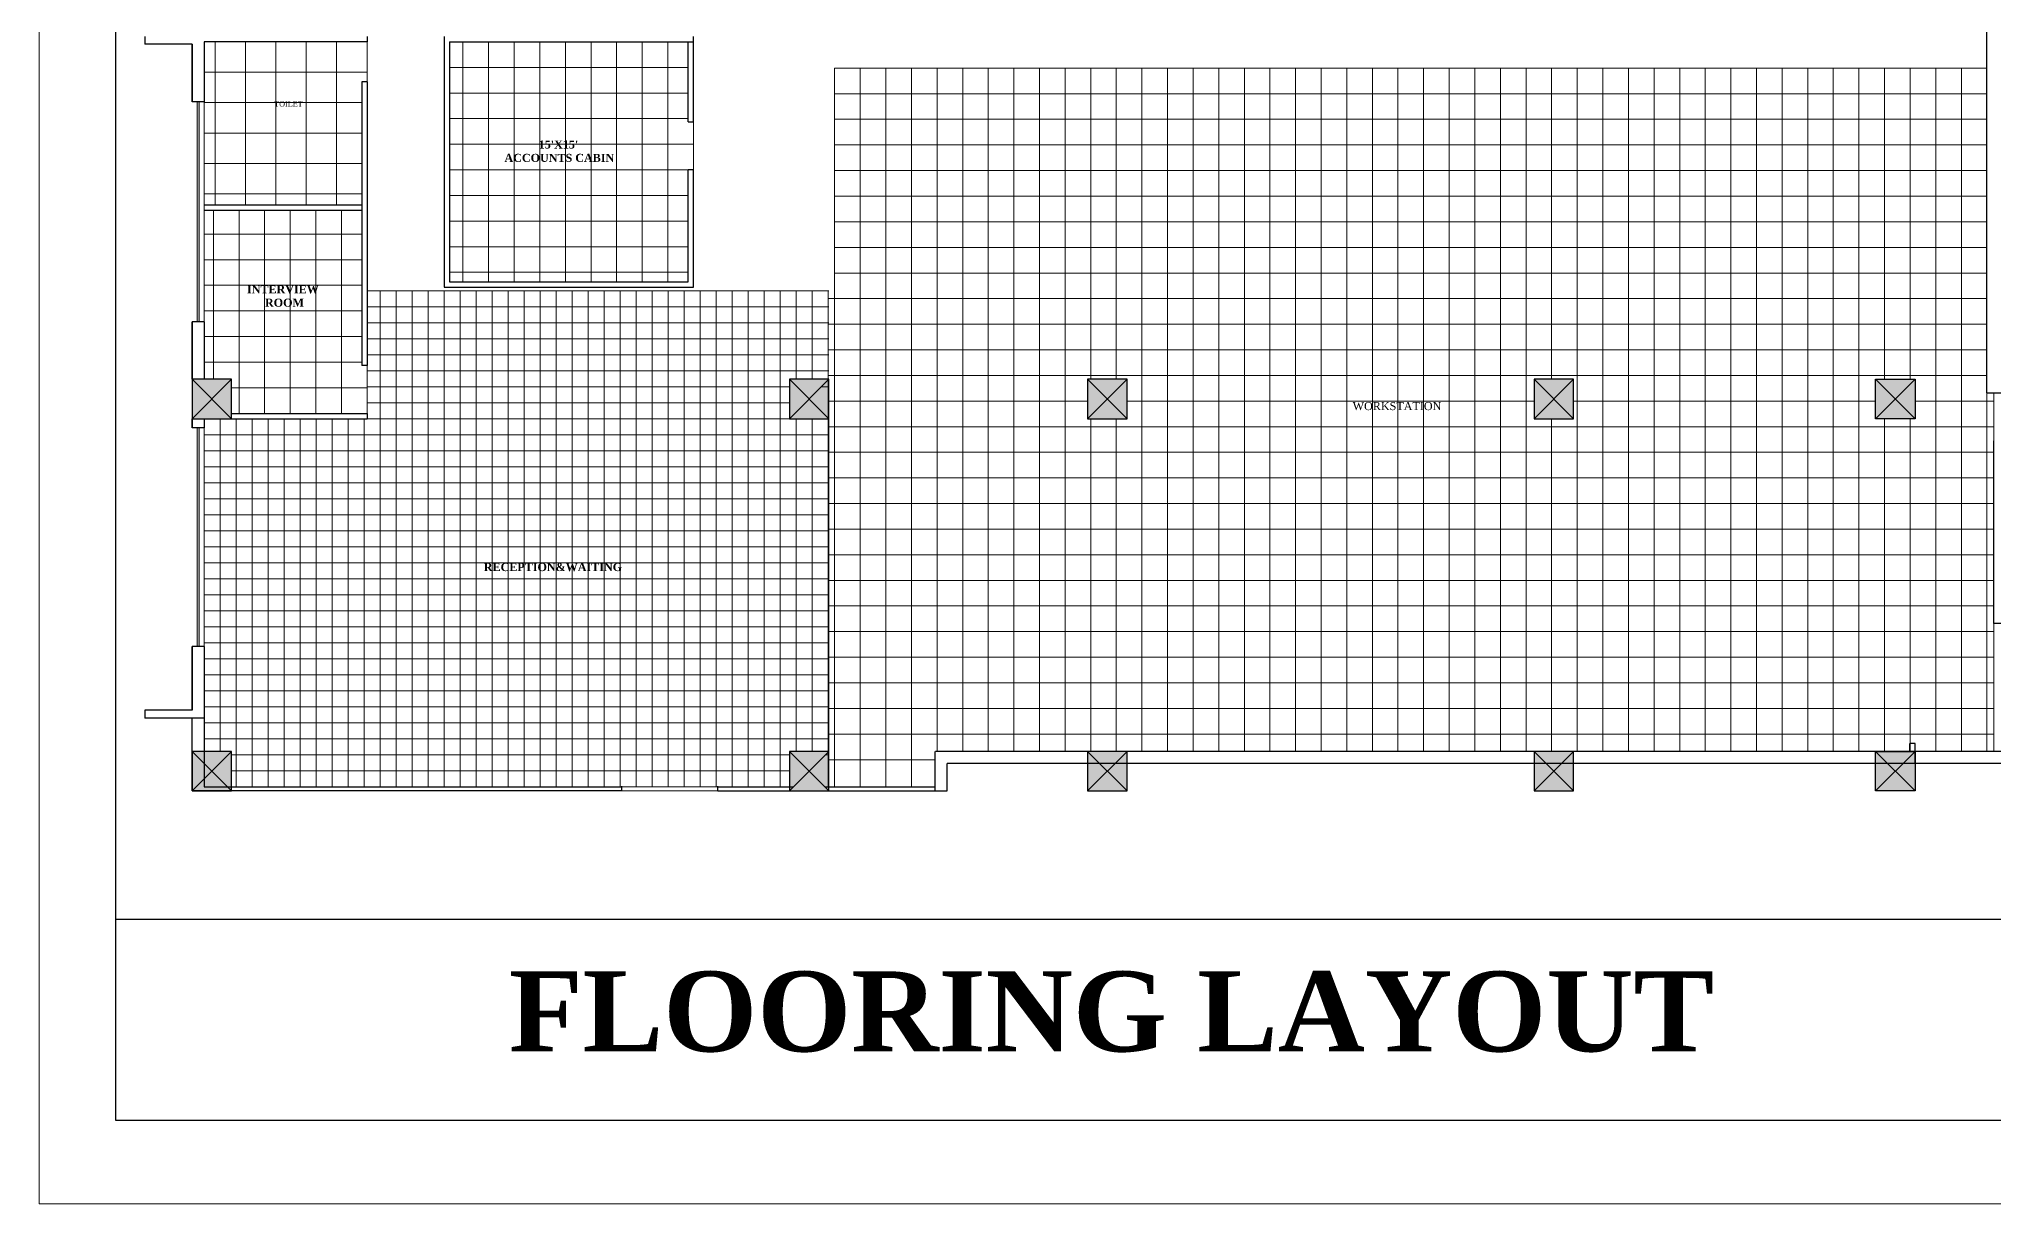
# Model space of a CAD drawing. Header units: inches. Extents: x 327481 to 195042051, y -335014 to 44773228.
# Drawn here: x 374493 to 375959, y -312464 to -311591 of the extents above; entities that cross this region are included whole.
import ezdxf

# ---------------------------------------------------------------- set-up
doc = ezdxf.new("R2010")
doc.units = ezdxf.units.IN
doc.header["$MEASUREMENT"] = 0
for name, color, linetype in [('CABIN FLOORING', 156, 'Continuous'), ('center', 146, 'Continuous'), ('CONFER.FLOORING', 152, 'Continuous'), ('FLOORING', 44, 'Continuous'), ('FORMATING', 19, 'Continuous'), ('RECEP.FLOORING', 251, 'Continuous'), ('WASHROOM.FLOORING', 235, 'Continuous'), ('WORKST.FLOORING', 136, 'Continuous')]:
    doc.layers.add(name, color=color, linetype=linetype)
for name, color, linetype, lineweight in [('column 1', 146, 'Continuous', 30), ('GLASS', 140, 'Continuous', 5), ('TEXT', 7, 'Continuous', 0), ('WALL', 12, 'Continuous', 30)]:
    doc.layers.add(name, color=color, linetype=linetype, lineweight=lineweight)
doc.styles.get("Standard").update_dxf_attribs({"font": 'times.ttf', "height": 12})

# ---------------------------------------------------------------- blocks, each defined once
blk = doc.blocks.new('COLUMN1')
at = {"layer": 'column 1'}
h = blk.add_hatch(color=256, dxfattribs=at)
h.paths.add_polyline_path([(1, 1), (0, 1), (0.5, 0.5)])
h.paths.add_polyline_path([(1, 1), (0.5, 0.5), (1, 0)])
h.paths.add_polyline_path([(0.5, 0.5), (0, 0), (1, 0)])
h.paths.add_polyline_path([(0.5, 0.5), (0, 1), (0, 0)])
at = {"layer": 'column 1', "lineweight": 0, "ltscale": 0.3}
for p, q in [((0, 1), (1, 0)), ((0, 0), (1, 1))]:
    blk.add_line(p, q, dxfattribs=at)
at = {"layer": 'column 1', "ltscale": 0.3}
for p, q in [((1, 1), (0, 1)), ((0, 1), (0, 0)), ((1, 0), (1, 1)), ((0, 0), (1, 0))]:
    blk.add_line(p, q, dxfattribs=at)

msp = doc.modelspace()

# ---------------------------------------------------------------- hatches: boundary and pattern name
at = {"layer": 'GLASS'}
for points in [[(374611.913, -311638.363), (374611.913, -311803.363), (374613.413, -311803.363), (374613.413, -311638.363)], [(374611.913, -311882.617), (374611.913, -312046.617), (374613.413, -312046.617), (374613.413, -311882.617)]]:
    msp.add_hatch(color=256, dxfattribs=at).paths.add_polyline_path(points)

# ---------------------------------------------------------------- linework, layer by layer
at = {"layer": 'CABIN FLOORING', "lineweight": 0}
for p, q in [((374801.128, -311593.363), (374801.128, -311773.363)), ((374801.128, -311593.363), (374980.027, -311593.363)), ((374811.227, -311593.363), (374811.227, -311773.363)), ((374830.427, -311593.363), (374830.427, -311773.363)), ((374849.627, -311593.363), (374849.627, -311773.363)), ((374868.827, -311593.363), (374868.827, -311773.363)), ((374888.027, -311593.363), (374888.027, -311773.363)), ((374907.227, -311593.363), (374907.227, -311773.363)), ((374926.427, -311593.363), (374926.427, -311773.363)), ((374945.627, -311593.363), (374945.627, -311773.363)), ((374964.827, -311593.363), (374964.827, -311773.363)), ((374984.027, -311593.363), (374984.027, -311773.363)), ((374801.128, -311612.563), (374980.027, -311612.563)), ((374801.128, -311631.763), (374980.027, -311631.763)), ((374801.128, -311650.963), (374980.027, -311650.963)), ((374801.128, -311670.163), (374984.027, -311670.163)), ((374801.128, -311689.363), (374980.027, -311689.363)), ((374801.128, -311708.563), (374980.027, -311708.563)), ((374801.128, -311727.763), (374980.027, -311727.763)), ((374801.128, -311746.963), (374980.027, -311746.963)), ((374801.128, -311766.163), (374980.027, -311766.163))]:
    msp.add_line(p, q, dxfattribs=at)
at = {"layer": 'CONFER.FLOORING', "lineweight": 0}
for p, q in [((374617.133, -311638.363), (374617.133, -311803.363)), ((374624.107, -311846.363), (374624.105, -311719.863)), ((374643.307, -311871.907), (374643.305, -311719.863)), ((374662.507, -311871.907), (374662.505, -311719.863)), ((374681.707, -311871.907), (374681.705, -311719.863)), ((374700.907, -311871.906), (374700.905, -311719.862)), ((374720.107, -311871.906), (374720.105, -311719.862)), ((374617.133, -311737.507), (374735.309, -311737.507)), ((374617.133, -311756.707), (374735.309, -311756.707)), ((374617.133, -311775.907), (374735.309, -311775.907)), ((374617.133, -311795.107), (374735.309, -311795.107)), ((374617.133, -311814.307), (374735.309, -311814.307)), ((374617.133, -311833.507), (374735.309, -311833.507)), ((374739.307, -311871.906), (374739.307, -311835.906)), ((374637.676, -311852.707), (374739.307, -311852.706)), ((374637.677, -311871.907), (374739.307, -311871.906))]:
    msp.add_line(p, q, dxfattribs=at)
at = {"layer": 'FLOORING', "lineweight": 0}
for p, q in [((375089.887, -311613.08), (375953.887, -311613.08)), ((374984.027, -311653.363), (374984.027, -311689.363)), ((375959.093, -311892.463), (375959.093, -311856.463)), ((375959.093, -312029.383), (375959.093, -312125.383)), ((374930.403, -312154.927), (375002.403, -312154.927))]:
    msp.add_line(p, q, dxfattribs=at)
at = {"layer": 'FORMATING', "lineweight": 0}
for p, q in [((374493.405, -312464.439), (374493.405, -310762.326)), ((376867.49, -312464.439), (374493.405, -312464.439))]:
    msp.add_line(p, q, dxfattribs=at)
at = {"layer": 'FORMATING', "lineweight": 30}
for p, q in [((374550.769, -310817.623), (374550.769, -312401.623)), ((374550.769, -312250.903), (376797.169, -312250.903)), ((374550.769, -312401.623), (376797.169, -312401.623))]:
    msp.add_line(p, q, dxfattribs=at)
at = {"layer": 'GLASS'}
for points in [[(374613.413, -311638.363), (374613.413, -311803.363), (374611.913, -311803.363), (374611.913, -311638.363)], [(374613.413, -311882.617), (374613.413, -312046.617), (374611.913, -312046.617), (374611.913, -311882.617)]]:
    msp.add_lwpolyline(points, dxfattribs=at)
at = {"layer": 'RECEP.FLOORING', "lineweight": 0}
for p, q in [((375953.887, -311613.08), (375953.887, -312125.383)), ((375085.571, -311779.927), (374739.307, -311779.927)), ((374749.132, -312151.924), (374749.124, -311779.927)), ((374761.132, -312151.923), (374761.124, -311779.927)), ((374773.132, -312151.923), (374773.124, -311779.926)), ((374785.132, -312151.923), (374785.124, -311779.926)), ((374797.132, -312151.923), (374797.124, -311779.926)), ((374809.132, -312151.922), (374809.124, -311779.926)), ((374821.132, -312151.922), (374821.124, -311779.925)), ((374833.132, -312151.922), (374833.124, -311779.925)), ((374845.132, -312151.922), (374845.124, -311779.925)), ((374857.132, -312151.921), (374857.124, -311779.924)), ((374869.132, -312151.921), (374869.124, -311779.924)), ((374881.132, -312151.921), (374881.124, -311779.924)), ((374893.132, -312151.921), (374893.124, -311779.924)), ((374905.132, -312151.92), (374905.124, -311779.923)), ((374917.132, -312151.92), (374917.124, -311779.923)), ((374929.132, -312151.92), (374929.124, -311779.923)), ((374941.132, -312151.919), (374941.124, -311779.923)), ((374953.132, -312151.919), (374953.124, -311779.922)), ((374965.132, -312151.919), (374965.124, -311779.922)), ((374977.132, -312151.919), (374977.124, -311779.922)), ((374989.132, -312151.918), (374989.124, -311779.922)), ((375001.132, -312151.918), (375001.124, -311779.921)), ((375013.132, -312151.918), (375013.124, -311779.921)), ((375025.132, -312151.918), (375025.124, -311779.921)), ((375037.132, -312151.917), (375037.124, -311779.921)), ((375049.132, -312151.917), (375049.124, -311779.92)), ((375061.125, -311846.363), (375061.124, -311779.92)), ((375073.125, -311846.363), (375073.124, -311779.92)), ((375085.132, -312151.916), (375085.124, -311779.919)), ((375085.571, -311791.927), (374739.307, -311791.927)), ((375085.571, -311803.927), (374739.307, -311803.927)), ((375085.571, -311815.927), (374739.307, -311815.927)), ((375085.571, -311827.927), (374739.307, -311827.927)), ((375085.571, -311839.927), (374739.307, -311839.927)), ((375056.027, -311851.927), (374739.307, -311851.927)), ((375085.571, -311851.927), (375080.007, -311851.927)), ((375056.027, -311863.927), (374739.307, -311863.927)), ((375627.487, -311862.68), (375627.614, -311862.68)), ((375627.487, -311862.68), (375627.487, -311862.807)), ((375899.974, -311862.68), (375959.093, -311862.68)), ((374617.132, -312125.383), (374617.124, -311875.906)), ((375085.571, -311875.927), (374617.133, -311875.927)), ((374629.132, -312125.383), (374629.124, -311875.906)), ((374641.132, -312151.927), (374641.124, -311875.905)), ((374653.132, -312151.927), (374653.124, -311875.905)), ((374665.132, -312151.926), (374665.124, -311875.905)), ((374677.132, -312151.926), (374677.124, -311875.904)), ((374689.132, -312151.926), (374689.124, -311875.904)), ((374701.132, -312151.925), (374701.124, -311875.904)), ((374713.132, -312151.925), (374713.124, -311875.903)), ((374725.132, -312151.924), (374725.124, -311875.903)), ((374737.132, -312151.924), (374737.124, -311875.903)), ((375061.132, -312125.383), (375061.126, -311875.907)), ((375073.132, -312125.383), (375073.126, -311875.907)), ((375085.571, -311887.927), (374617.133, -311887.927)), ((375085.571, -311899.927), (374617.133, -311899.927)), ((375085.571, -311911.927), (374617.133, -311911.927)), ((375085.571, -311923.927), (374617.133, -311923.927)), ((375085.571, -311935.927), (374617.133, -311935.927)), ((375085.571, -311947.927), (374617.133, -311947.927)), ((375085.571, -311959.927), (374617.133, -311959.927)), ((375085.571, -311971.927), (374617.133, -311971.927)), ((375085.571, -311983.927), (374617.133, -311983.927)), ((375085.571, -311995.927), (374617.133, -311995.927)), ((375085.571, -312007.927), (374617.133, -312007.927)), ((375085.571, -312019.927), (374617.133, -312019.927)), ((375085.571, -312031.927), (374617.133, -312031.927)), ((375085.571, -312043.927), (374617.133, -312043.927)), ((375085.571, -312055.927), (374617.133, -312055.927)), ((375085.571, -312067.927), (374617.133, -312067.927)), ((375085.571, -312079.927), (374617.133, -312079.927)), ((375085.571, -312091.927), (374617.133, -312091.927)), ((375085.571, -312103.927), (374617.133, -312103.927)), ((375085.571, -312115.927), (374617.133, -312115.927)), ((375056.027, -312127.927), (374637.677, -312127.927)), ((375085.571, -312127.927), (375083.027, -312127.927)), ((375085.571, -312131.48), (375165.173, -312131.48)), ((374623.133, -312139.927), (374622.677, -312139.927)), ((375056.027, -312139.927), (374637.677, -312139.927)), ((375071.027, -312139.927), (375070.571, -312139.927)), ((375056.027, -312151.927), (374634.677, -312151.927)), ((375085.571, -312151.927), (375082.571, -312151.927))]:
    msp.add_line(p, q, dxfattribs=at)
at = {"layer": 'WALL'}
for p, q in [((375953.887, -311856.463), (375953.887, -311510.503)), ((374572.693, -311589.363), (374572.693, -311595.271)), ((374739.305, -311589.363), (374739.305, -311593.363)), ((374797.128, -311589.363), (374797.128, -311777.363)), ((374984.027, -311593.363), (374984.027, -311589.363)), ((374608.133, -311595.271), (374572.693, -311595.271)), ((374608.133, -311595.271), (374608.133, -311638.363)), ((374617.133, -311593.363), (374617.133, -311638.363)), ((374739.305, -311593.363), (374617.133, -311593.363)), ((374801.128, -311593.363), (374984.027, -311593.363)), ((374801.128, -311593.363), (374801.128, -311773.363)), ((374980.027, -311653.363), (374980.027, -311593.363)), ((374984.027, -311653.363), (374984.027, -311593.363)), ((374735.309, -311623.363), (374735.309, -311835.906)), ((374739.306, -311623.363), (374735.309, -311623.363)), ((374739.306, -311623.363), (374739.307, -311835.906)), ((374617.133, -311638.363), (374608.133, -311638.363)), ((374980.027, -311653.363), (374984.027, -311653.363)), ((374980.027, -311773.363), (374980.027, -311689.363)), ((374984.027, -311689.363), (374980.027, -311689.363)), ((374984.027, -311777.363), (374984.027, -311689.363)), ((374735.309, -311715.862), (374617.133, -311715.864)), ((374735.309, -311719.862), (374617.133, -311719.864)), ((374739.307, -311719.862), (374739.306, -311719.862)), ((374797.128, -311777.363), (374984.027, -311777.363)), ((374801.128, -311773.363), (374980.027, -311773.363)), ((374608.133, -311803.363), (374608.133, -311846.363)), ((374617.133, -311803.363), (374608.133, -311803.363)), ((374617.133, -311803.363), (374617.133, -311846.363)), ((374739.307, -311835.906), (374735.309, -311835.906)), ((374617.133, -311846.363), (374608.133, -311846.363)), ((375953.887, -311856.463), (376234.81, -311856.463)), ((374608.133, -311875.907), (374617.133, -311875.906)), ((374608.133, -311875.907), (374608.133, -311882.617)), ((374617.133, -311882.617), (374608.133, -311882.617)), ((374617.133, -311875.906), (374617.133, -311882.617)), ((374637.677, -311871.907), (374739.307, -311871.906)), ((374637.677, -311875.907), (374739.307, -311875.907)), ((374735.309, -311871.906), (374735.309, -311871.907)), ((374739.307, -311871.906), (374739.307, -311875.907)), ((375085.571, -312151.927), (375085.571, -311875.907)), ((375959.093, -312029.383), (375959.093, -311892.463)), ((376108.013, -312029.383), (375959.093, -312029.383)), ((374608.133, -312046.617), (374608.133, -312094.482)), ((374617.133, -312046.617), (374608.133, -312046.617)), ((374608.133, -312094.482), (374572.693, -312094.482)), ((374572.693, -312094.482), (374572.693, -312100.39)), ((374617.133, -312100.39), (374572.693, -312100.39)), ((374608.133, -312100.39), (374572.693, -312100.39)), ((375085.571, -312134.364), (375085.571, -312125.383)), ((375165.173, -312134.364), (375165.173, -312125.383)), ((376117.073, -312125.383), (375165.436, -312125.383)), ((375895.974, -312125.383), (375895.974, -312119.383)), ((375899.974, -312119.383), (375895.974, -312119.383)), ((375899.974, -312134.689), (375899.974, -312119.383)), ((375165.173, -312154.927), (375165.173, -312134.364)), ((376117.073, -312134.364), (375174.173, -312134.364)), ((376108.013, -312134.364), (375174.233, -312134.364)), ((374930.403, -312154.927), (374930.403, -312151.327)), ((375002.403, -312154.927), (375002.403, -312151.327))]:
    msp.add_line(p, q, dxfattribs=at)
at = {"layer": 'WALL', "lineweight": 0}
msp.add_line((374984.027, -311589.363), (374984.027, -311593.363), dxfattribs=at)
at = {"layer": 'WALL'}
for points in [[(374608.133, -311638.363), (374608.133, -311595.271)], [(374608.133, -311846.363), (374608.133, -311803.363)], [(374608.133, -311882.617), (374608.133, -311875.907)], [(374608.133, -312094.482), (374608.133, -312046.617)], [(374617.133, -312046.617), (374617.133, -312151.927), (374930.403, -312151.927)], [(374930.403, -312154.927), (374608.133, -312154.927), (374608.133, -312100.39)], [(375002.403, -312154.927), (375174.173, -312154.927), (375174.173, -312134.364)], [(375002.403, -312151.927), (375059.027, -312151.927)], [(375082.571, -312151.927), (375165.173, -312151.927)]]:
    msp.add_lwpolyline(points, dxfattribs=at)
at = {"layer": 'WASHROOM.FLOORING', "lineweight": 0}
for p, q in [((374739.305, -311593.363), (374617.133, -311593.363)), ((374625.305, -311593.364), (374625.307, -311715.863)), ((374648.105, -311593.364), (374648.107, -311715.863)), ((374670.905, -311593.364), (374670.907, -311715.863)), ((374693.705, -311593.363), (374693.707, -311715.863)), ((374716.505, -311593.363), (374716.507, -311715.862)), ((374739.305, -311593.363), (374739.306, -311623.363)), ((374739.305, -311616.163), (374617.133, -311616.163)), ((374735.309, -311638.963), (374617.133, -311638.963)), ((374735.309, -311661.763), (374617.133, -311661.763)), ((374735.309, -311684.563), (374617.133, -311684.563)), ((374735.309, -311707.363), (374617.133, -311707.363))]:
    msp.add_line(p, q, dxfattribs=at)
at = {"layer": 'WORKST.FLOORING', "lineweight": 0}
for p, q in [((375089.887, -311613.08), (375089.887, -312151.927)), ((375109.087, -311613.08), (375109.087, -312151.927)), ((375128.287, -311613.08), (375128.287, -312151.927)), ((375147.487, -311613.08), (375147.487, -312151.927)), ((375166.687, -311613.08), (375166.687, -312125.383)), ((375185.887, -311613.08), (375185.887, -312125.383)), ((375205.087, -311613.08), (375205.087, -312125.383)), ((375224.287, -311613.08), (375224.287, -312125.383)), ((375243.487, -311613.08), (375243.487, -312125.383)), ((375262.687, -311613.08), (375262.687, -312125.383)), ((375281.887, -311613.08), (375281.887, -311846.363)), ((375301.087, -311613.08), (375301.087, -311846.363)), ((375320.287, -311613.08), (375320.287, -312125.383)), ((375339.487, -311613.08), (375339.487, -312125.383)), ((375358.687, -311613.08), (375358.687, -312125.383)), ((375377.887, -311613.08), (375377.887, -312125.383)), ((375397.087, -311613.08), (375397.087, -312125.383)), ((375416.287, -311613.08), (375416.287, -312125.383)), ((375435.487, -311613.08), (375435.487, -312125.383)), ((375454.687, -311613.08), (375454.687, -312125.383)), ((375473.887, -311613.08), (375473.887, -312125.383)), ((375493.087, -311613.08), (375493.087, -312125.383)), ((375512.287, -311613.08), (375512.287, -312125.383)), ((375531.487, -311613.08), (375531.487, -312125.383)), ((375550.687, -311613.08), (375550.687, -312125.383)), ((375569.887, -311613.08), (375569.887, -312125.383)), ((375589.087, -311613.08), (375589.087, -312125.383)), ((375608.287, -311613.08), (375608.287, -312125.383)), ((375627.487, -311613.08), (375627.487, -311846.363)), ((375646.687, -311613.08), (375646.687, -312125.383)), ((375665.887, -311613.08), (375665.887, -312125.383)), ((375685.087, -311613.08), (375685.087, -312125.383)), ((375704.287, -311613.08), (375704.287, -312125.383)), ((375723.487, -311613.08), (375723.487, -312125.383)), ((375742.687, -311613.08), (375742.687, -312125.383)), ((375761.887, -311613.08), (375761.887, -312125.383)), ((375781.087, -311613.08), (375781.087, -312125.383)), ((375800.287, -311613.08), (375800.287, -312125.383)), ((375819.487, -311613.08), (375819.487, -312125.383)), ((375838.687, -311613.08), (375838.687, -312125.383)), ((375857.887, -311613.08), (375857.887, -312125.383)), ((375877.087, -311613.08), (375877.087, -311846.363)), ((375896.287, -311613.08), (375896.287, -311846.363)), ((375915.487, -311613.08), (375915.487, -312125.383)), ((375934.687, -311613.08), (375934.687, -312125.383)), ((375089.887, -311632.28), (375953.887, -311632.28)), ((375089.887, -311651.48), (375953.887, -311651.48)), ((375089.887, -311670.68), (375953.887, -311670.68)), ((375089.887, -311689.88), (375953.887, -311689.88)), ((375089.887, -311709.08), (375953.887, -311709.08)), ((375089.887, -311728.28), (375953.887, -311728.28)), ((375089.887, -311747.48), (375953.887, -311747.48)), ((375089.887, -311766.68), (375953.887, -311766.68)), ((375085.571, -311785.88), (375953.887, -311785.88)), ((375085.571, -311805.08), (375953.887, -311805.08)), ((375085.571, -311824.28), (375953.887, -311824.28)), ((375085.571, -311843.48), (375953.887, -311843.48)), ((375085.571, -311862.68), (375279.561, -311862.68)), ((375309.105, -311862.68), (375614.388, -311862.68)), ((375643.931, -311862.68), (375870.431, -311862.68)), ((375085.571, -311881.88), (375959.093, -311881.88)), ((375281.887, -311875.907), (375281.887, -312125.383)), ((375301.087, -311875.907), (375301.087, -312125.383)), ((375627.487, -311875.907), (375627.487, -312125.383)), ((375877.087, -311875.907), (375877.087, -312125.383)), ((375896.287, -311875.907), (375896.287, -312125.383)), ((375085.571, -311901.08), (375959.093, -311901.08)), ((375085.571, -311920.28), (375959.093, -311920.28)), ((375085.571, -311939.48), (375959.093, -311939.48)), ((375085.571, -311958.68), (375959.093, -311958.68)), ((375085.571, -311977.88), (375959.093, -311977.88)), ((375085.571, -311997.08), (375959.093, -311997.08)), ((375085.571, -312016.28), (375959.093, -312016.28)), ((375085.571, -312035.48), (375959.093, -312035.48)), ((375085.571, -312054.68), (375959.093, -312054.68)), ((375085.571, -312073.88), (375959.093, -312073.88)), ((375085.571, -312093.08), (375959.093, -312093.08)), ((375085.571, -312112.28), (375959.093, -312112.28))]:
    msp.add_line(p, q, dxfattribs=at)

# ---------------------------------------------------------------- block references
at = {"layer": 'center', "yscale": 29.5434782608645, "zscale": 39.3913043478359}
for p, xscale, rotation in [((374637.677, -311875.907), 29.5434782608645, 90), ((375085.571, -311875.907), 29.5434782608645, 90), ((375309.105, -311875.907), 29.5434782608645, 90), ((375643.931, -311875.907), 29.5434782608645, 90), ((375870.431, -311875.907), -29.5434782608645, 270), ((374637.677, -312154.927), 29.5434782608645, 90), ((375085.571, -312154.927), 29.5434782608645, 90), ((375309.105, -312154.927), 29.5434782608645, 90), ((375643.931, -312154.927), 29.5434782608645, 90), ((375870.431, -312154.927), -29.5434782608645, 270)]:
    msp.add_blockref('COLUMN1', p, dxfattribs=dict(at, xscale=xscale, rotation=rotation))

# ---------------------------------------------------------------- texts
at = {"layer": 'TEXT', "linetype": 'ByBlock', "lineweight": 30, "attachment_point": 2}
for s, insert, char_height, width in [(' TOILET', (374679.593, -311637.972), 4, 357.74515), ('{\\fTimes New Roman|b1|i0|c0|p18;INTERVIEW\\P ROOM}', (374676.221, -311775.907), 6, 158.46308), ('{\\fTimes New Roman|b1|i0|c0|p18;RECEPTION&WAITING}', (374878.681, -311984.11), 6, 357.74515), ('{\\fTimes New Roman|b1|i0|c0|p18;FLOORING LAYOUT}', (375297.488, -312290.162), 60, 1113.33973)]:
    msp.add_mtext(s, dxfattribs=dict(at, insert=insert, char_height=char_height, width=width))
at = {"layer": 'TEXT', "color": 0, "attachment_point": 1}
for s, insert, char_height, width in [("{\\fTimes New Roman|b1|i0|c0|p18;\\W7.1146;   \\W1;15'X15'\\P{\\W9.01465; } ACCOUNTS CABIN}", (374819.612, -311667.372), 6, 122.68788), ('\\P{\\H0.5x;\\W8.556;   \\W1;WORKSTATION}', (375420.158, -311843.436), 12, 178.42134)]:
    msp.add_mtext(s, dxfattribs=dict(at, insert=insert, char_height=char_height, width=width))

doc.saveas('drawing.dxf')
